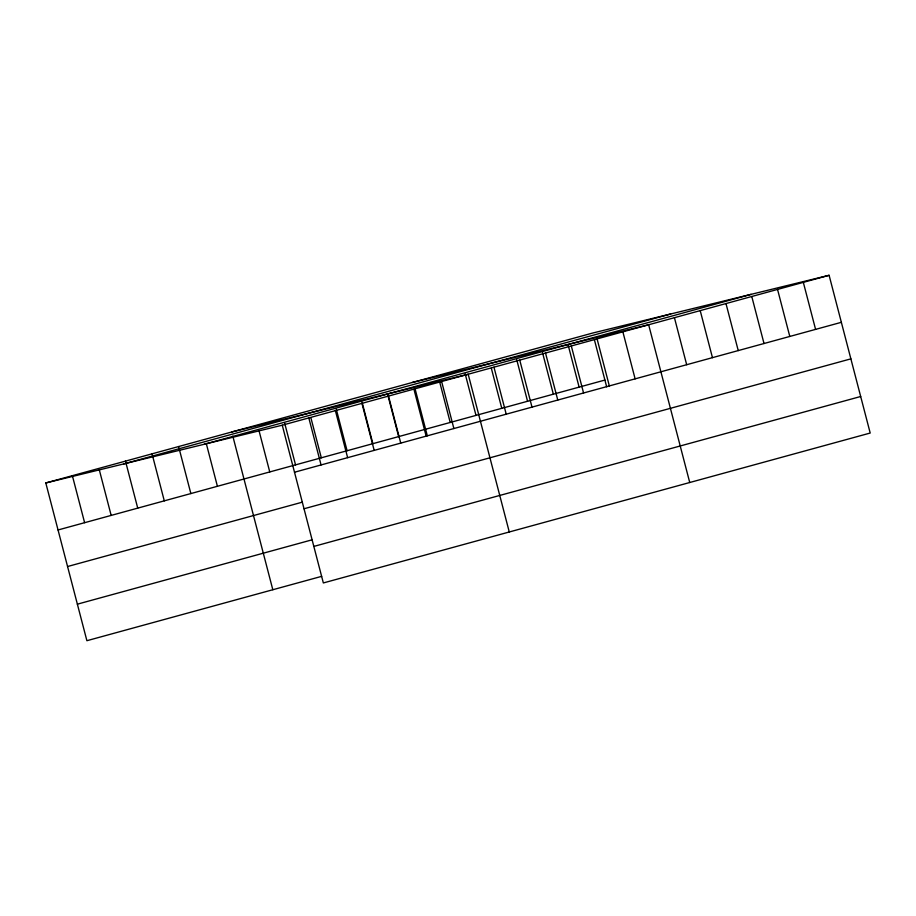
<?xml version="1.0" encoding="UTF-8"?>
<svg xmlns="http://www.w3.org/2000/svg" width="916" height="916" viewBox="0 0 916 916"><rect width="100%" height="100%" fill="white"/><g stroke="black" fill="none" stroke-linecap="round" stroke-linejoin="round"><path stroke-width="1.37" d="M45.8 482.961L592.652 333.046L829.106 275.292L870.2 433.039L323.348 582.954L282.254 425.207L45.8 482.961L86.894 640.708L321.665 576.347M123.832 463.897L670.684 313.982M204.222 444.271L751.074 294.357M282.254 425.207L829.106 275.292M58.052 529.975L604.904 380.06M294.505 472.232L841.357 322.317M67.566 566.523L302.337 502.163M304.02 508.769L850.872 358.854M77.368 604.171L312.15 539.799M313.833 546.417L860.685 396.502M412.189 382.51L648.654 324.768L689.737 482.514M231.725 431.986L468.19 374.243L509.273 531.99M803.332 282.368L815.583 329.382M777.547 289.433L789.798 336.458M751.773 296.498L764.013 343.523M725.987 303.562L738.239 350.588M700.213 310.627L712.453 357.652M674.428 317.703L686.679 364.717M622.869 331.832L635.12 378.858M597.083 338.897L609.335 385.922M594.45 339.962L606.667 386.827M571.309 345.973L583.561 392.987M568.309 345.641L579.118 387.136M545.524 353.038L557.775 400.063M542.535 352.706L553.344 394.201M519.75 360.103L532.001 407.128M516.75 359.782L527.559 401.265M493.964 367.167L506.216 414.192M491.331 368.232L501.785 408.33M465.191 373.911L475.999 415.406M441.627 381.525L453.878 428.539M439.417 380.976L450.214 422.471M415.062 388.796L427.314 435.821M413.986 389.426L426.203 436.302M388.499 396.078L400.75 443.104M387.846 395.117L398.655 436.6M362.072 402.181L372.881 443.676M361.946 403.361L374.186 450.386M336.286 409.246L347.095 450.741M335.382 410.643L347.633 457.668M310.868 417.696L321.321 457.805M308.818 417.925L321.069 464.95M284.727 423.387L295.536 464.87M258.953 430.451L269.762 471.946M232.813 436.13L272.819 589.732M206.249 443.413L217.413 486.293M178.609 446.55L190.86 493.575M152.045 453.832L164.296 500.857M125.481 461.114L137.732 508.14M99.283 469.782L111.168 515.422M72.364 475.679L84.616 522.692"/></g></svg>
